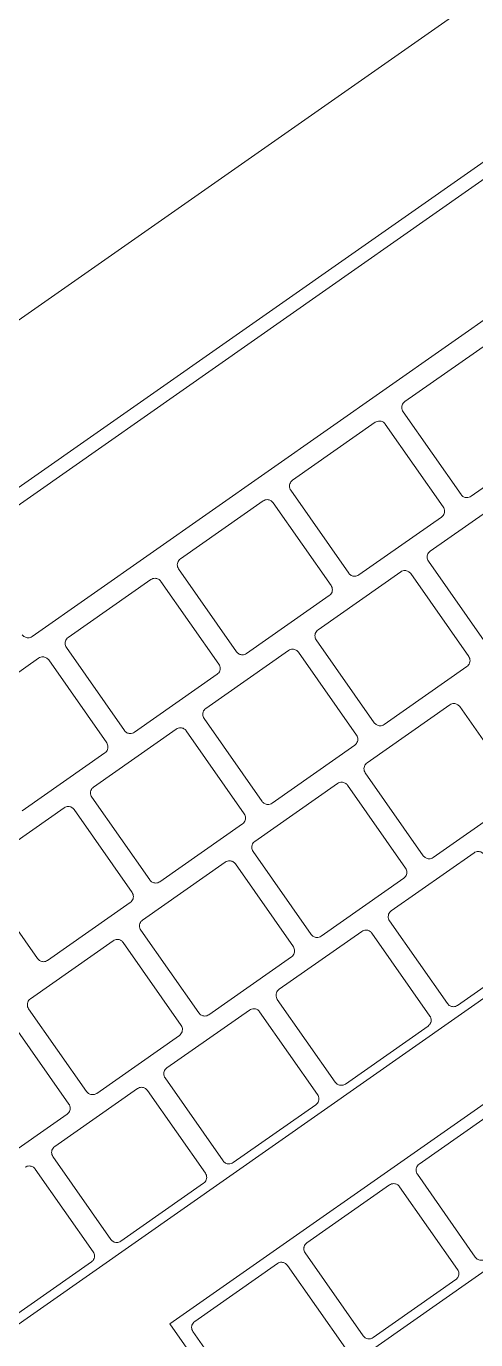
# Model space of a CAD drawing. Header units: inches. Extents: x 1 to 4637, y -664 to 702.
# Drawn here: x 1979.91 to 1982.36, y 583.51 to 590.68 of the extents above; entities that cross this region are included whole.
import ezdxf

# ---------------------------------------------------------------- set-up
doc = ezdxf.new("R2010")
doc.units = ezdxf.units.IN
doc.header["$MEASUREMENT"] = 0
doc.layers.add('I-FURN', color=30, linetype='Continuous', lineweight=9)

# ---------------------------------------------------------------- blocks, each defined once
blk = doc.blocks.new('Desk - Group 3 - No Side Chairs-2416200-New Construction - Tel_Data_Elec Plan')
at = {"layer": 'I-FURN'}
for p, q in [((22.6788, 14.6732), (25.162, 16.4119)), ((25.162, 16.4119), (25.5911, 15.7992)), ((17.9286, 9.8571), (27.1521, 16.3155)), ((25.149, 16.2933), (25.4656, 15.8411)), ((24.9496, 15.4798), (24.633, 15.932)), ((24.0299, 15.5578), (24.4814, 15.8739)), ((24.5362, 15.8643), (24.8529, 15.4121)), ((25.5911, 15.7992), (23.1078, 14.0604)), ((25.456, 15.7863), (25.0045, 15.4701)), ((26.0199, 15.4613), (26.4714, 15.7774)), ((24.3369, 15.0507), (24.0202, 15.503)), ((23.9235, 15.4352), (24.2401, 14.983)), ((24.8432, 15.3572), (24.3917, 15.0411)), ((25.4072, 15.0322), (25.8587, 15.3484)), ((25.9135, 15.3387), (26.2302, 14.8865)), ((26.3269, 14.9543), (26.0103, 15.4065)), ((24.2305, 14.9282), (23.779, 14.612)), ((24.7944, 14.6032), (25.2459, 14.9193)), ((25.3008, 14.9097), (25.6174, 14.4575)), ((25.7142, 14.5252), (25.3975, 14.9774)), ((26.1525, 14.6543), (26.604, 14.9704)), ((26.2205, 14.8317), (25.769, 14.5155)), ((26.4594, 14.1472), (26.1428, 14.5995)), ((24.1817, 14.1741), (24.6332, 14.4903)), ((24.688, 14.4806), (25.0047, 14.0284)), ((25.1014, 14.0962), (24.7848, 14.5484)), ((25.5397, 14.2252), (25.9912, 14.5414)), ((26.046, 14.5317), (26.3627, 14.0795)), ((25.6077, 14.4026), (25.1562, 14.0865)), ((25.8467, 13.7182), (25.53, 14.1704)), ((23.5689, 13.7451), (24.0204, 14.0612)), ((24.0753, 14.0516), (24.3919, 13.5994)), ((24.4887, 13.6671), (24.172, 14.1193)), ((24.927, 13.7962), (25.3785, 14.1123)), ((25.4333, 14.1027), (25.7499, 13.6504)), ((26.353, 14.0247), (25.9015, 13.7085)), ((24.995, 13.9736), (24.5435, 13.6574)), ((25.8075, 13.4996), (26.259, 13.8157)), ((26.3138, 13.806), (26.6305, 13.3538)), ((25.2339, 13.2891), (24.9173, 13.7413)), ((24.3142, 13.3671), (24.7657, 13.6833)), ((24.8205, 13.6736), (25.1372, 13.2214)), ((25.7403, 13.5956), (25.2888, 13.2795)), ((24.3822, 13.5445), (23.9307, 13.2284)), ((26.1145, 12.9925), (25.7978, 13.4447)), ((25.1948, 13.0705), (25.6463, 13.3867)), ((25.7011, 13.377), (26.0177, 12.9248)), ((24.6212, 12.8601), (24.3045, 13.3123)), ((26.6208, 13.299), (26.1693, 12.9829)), ((29.2973, 13.2517), (20.0738, 6.7933)), ((23.7015, 12.9381), (24.153, 13.2542)), ((24.2078, 13.2445), (24.5244, 12.7923)), ((25.1275, 13.1666), (24.676, 12.8504)), ((25.5017, 12.5635), (25.1851, 13.0157)), ((25.9463, 12.6836), (26.3978, 12.9997)), ((24.582, 12.6415), (25.0335, 12.9576)), ((25.0883, 12.9479), (25.405, 12.4957)), ((15.2461, 2.4997), (30.0812, 12.8874)), ((24.0084, 12.431), (23.6918, 12.8832)), ((26.0081, 12.87), (25.5566, 12.5538)), ((24.5148, 12.7375), (24.0633, 12.4214)), ((26.2533, 12.1765), (25.9366, 12.6288)), ((24.889, 12.1344), (24.5723, 12.5866)), ((25.3336, 12.2545), (25.7851, 12.5707)), ((25.8399, 12.561), (26.1565, 12.1088)), ((23.9693, 12.2124), (24.4208, 12.5286)), ((24.4756, 12.5189), (24.7922, 12.0667)), ((26.7596, 12.483), (26.3081, 12.1669)), ((25.3953, 12.4409), (24.9438, 12.1248)), ((25.6405, 11.7475), (25.3239, 12.1997)), ((24.2762, 11.7054), (23.9596, 12.1576)), ((24.7208, 11.8255), (25.1723, 12.1416)), ((25.2271, 12.132), (25.5438, 11.6797)), ((23.2794, 9.903), (26.3431, 12.0482)), ((23.8628, 12.0898), (24.1795, 11.6376)), ((26.1469, 12.054), (25.6954, 11.7378)), ((24.7826, 12.0118), (24.3311, 11.6957)), ((25.0278, 11.3184), (24.7111, 11.7706)), ((24.1081, 11.3964), (24.5596, 11.7126)), ((24.6144, 11.7029), (24.931, 11.2507)), ((25.5341, 11.6249), (25.0826, 11.3088)), ((24.1698, 11.5828), (23.7183, 11.2667)), ((26.7049, 11.5315), (23.6412, 9.3863)), ((24.415, 10.8894), (24.0984, 11.3416)), ((23.4953, 10.9674), (23.9468, 11.2835)), ((24.0016, 11.2738), (24.3183, 10.8216)), ((24.9214, 11.1959), (24.4699, 10.8797)), ((24.3086, 10.7668), (23.8571, 10.4507))]:
    blk.add_line(p, q, dxfattribs=at)
for points in [[(24.4814, 15.8739), (24.4843, 15.876), (24.4906, 15.8792), (24.5009, 15.8814), (24.5114, 15.8808), (24.5212, 15.8776), (24.5297, 15.872), (24.5343, 15.867), (24.5362, 15.8643)], [(24.0202, 15.503), (24.0183, 15.5057), (24.0152, 15.5117), (24.0129, 15.5217), (24.0132, 15.532), (24.0162, 15.542), (24.0218, 15.551), (24.027, 15.5558), (24.0299, 15.5578)], [(23.8687, 15.4449), (23.8715, 15.4469), (23.8778, 15.4501), (23.8882, 15.4523), (23.8986, 15.4518), (23.9084, 15.4485), (23.917, 15.443), (23.9216, 15.438), (23.9235, 15.4352)], [(26.0103, 15.4065), (26.0079, 15.4098), (26.0043, 15.4172), (26.0025, 15.4295), (26.0046, 15.4418), (26.0104, 15.453), (26.0165, 15.4589), (26.0199, 15.4613)], [(25.3975, 14.9774), (25.3952, 14.9807), (25.3916, 14.9881), (25.3898, 15.0004), (25.3918, 15.0128), (25.3977, 15.0239), (25.4038, 15.0298), (25.4072, 15.0322)], [(26.2302, 14.8865), (26.2325, 14.8832), (26.2361, 14.8758), (26.2379, 14.8635), (26.2358, 14.8511), (26.23, 14.84), (26.2239, 14.8341), (26.2205, 14.8317)], [(26.1428, 14.5995), (26.1405, 14.6028), (26.1368, 14.6102), (26.135, 14.6225), (26.1371, 14.6349), (26.143, 14.646), (26.149, 14.6519), (26.1525, 14.6543)], [(24.7848, 14.5484), (24.7824, 14.5517), (24.7788, 14.5591), (24.777, 14.5714), (24.7791, 14.5837), (24.7849, 14.5949), (24.791, 14.6008), (24.7944, 14.6032)], [(25.6174, 14.4575), (25.6197, 14.4541), (25.6234, 14.4467), (25.6252, 14.4344), (25.6231, 14.4221), (25.6172, 14.4109), (25.6112, 14.405), (25.6077, 14.4026)], [(25.53, 14.1704), (25.5277, 14.1737), (25.5241, 14.1812), (25.5223, 14.1935), (25.5244, 14.2058), (25.5302, 14.217), (25.5363, 14.2228), (25.5397, 14.2252)], [(24.172, 14.1193), (24.1697, 14.1226), (24.1661, 14.13), (24.1643, 14.1423), (24.1663, 14.1546), (24.1722, 14.1658), (24.1783, 14.1717), (24.1817, 14.1741)], [(26.3627, 14.0795), (26.365, 14.0762), (26.3687, 14.0687), (26.3704, 14.0564), (26.3683, 14.044), (26.3625, 14.0329), (26.3564, 14.0271), (26.353, 14.0247)], [(25.0047, 14.0284), (25.007, 14.0251), (25.0106, 14.0177), (25.0124, 14.0054), (25.0103, 13.993), (25.0045, 13.9819), (24.9984, 13.976), (24.995, 13.9736)], [(24.9173, 13.7413), (24.915, 13.7447), (24.9113, 13.7521), (24.9095, 13.7644), (24.9116, 13.7768), (24.9175, 13.7879), (24.9235, 13.7938), (24.927, 13.7962)], [(25.7499, 13.6504), (25.7523, 13.6471), (25.7559, 13.6396), (25.7577, 13.6273), (25.7556, 13.615), (25.7497, 13.6039), (25.7437, 13.598), (25.7403, 13.5956)], [(24.3919, 13.5994), (24.3942, 13.596), (24.3979, 13.5886), (24.3997, 13.5763), (24.3976, 13.564), (24.3917, 13.5528), (24.3857, 13.5469), (24.3822, 13.5445)], [(25.7978, 13.4447), (25.7955, 13.4481), (25.7919, 13.4555), (25.7901, 13.4679), (25.7922, 13.4802), (25.7981, 13.4913), (25.8041, 13.4972), (25.8075, 13.4996)], [(24.3045, 13.3123), (24.3022, 13.3156), (24.2986, 13.3231), (24.2968, 13.3354), (24.2989, 13.3477), (24.3047, 13.3589), (24.3108, 13.3647), (24.3142, 13.3671)], [(25.1372, 13.2214), (25.1395, 13.218), (25.1432, 13.2106), (25.1449, 13.1983), (25.1428, 13.1859), (25.137, 13.1748), (25.1309, 13.1689), (25.1275, 13.1666)], [(25.1851, 13.0157), (25.1827, 13.019), (25.1791, 13.0265), (25.1773, 13.0388), (25.1795, 13.0512), (25.1853, 13.0623), (25.1914, 13.0681), (25.1948, 13.0705)], [(26.0177, 12.9248), (26.0201, 12.9214), (26.0237, 12.914), (26.0255, 12.9016), (26.0234, 12.8893), (26.0175, 12.8782), (26.0115, 12.8723), (26.0081, 12.87)], [(24.5244, 12.7923), (24.5268, 12.789), (24.5304, 12.7815), (24.5322, 12.7692), (24.5301, 12.7569), (24.5242, 12.7457), (24.5182, 12.7399), (24.5148, 12.7375)], [(24.5723, 12.5866), (24.57, 12.59), (24.5663, 12.5974), (24.5646, 12.6098), (24.5667, 12.6221), (24.5726, 12.6332), (24.5786, 12.6391), (24.582, 12.6415)], [(25.9366, 12.6288), (25.9343, 12.6321), (25.9306, 12.6396), (25.9289, 12.652), (25.931, 12.6643), (25.9369, 12.6754), (25.9429, 12.6812), (25.9463, 12.6836)], [(25.405, 12.4957), (25.4073, 12.4924), (25.411, 12.4849), (25.4127, 12.4725), (25.4106, 12.4602), (25.4047, 12.4491), (25.3987, 12.4433), (25.3953, 12.4409)], [(23.9596, 12.1576), (23.9572, 12.1609), (23.9536, 12.1684), (23.9518, 12.1807), (23.954, 12.1931), (23.9598, 12.2042), (23.9659, 12.21), (23.9693, 12.2124)], [(25.3239, 12.1997), (25.3215, 12.2031), (25.3179, 12.2105), (25.3161, 12.2229), (25.3183, 12.2352), (25.3242, 12.2463), (25.3302, 12.2522), (25.3336, 12.2545)], [(24.7922, 12.0667), (24.7946, 12.0633), (24.7982, 12.0559), (24.8, 12.0435), (24.7979, 12.0312), (24.792, 12.0201), (24.786, 12.0142), (24.7826, 12.0118)], [(26.1565, 12.1088), (26.1589, 12.1054), (26.1626, 12.0979), (26.1643, 12.0856), (26.1621, 12.0732), (26.1563, 12.0622), (26.1503, 12.0563), (26.1469, 12.054)], [(24.7111, 11.7706), (24.7088, 11.774), (24.7051, 11.7815), (24.7034, 11.7939), (24.7055, 11.8062), (24.7114, 11.8173), (24.7174, 11.8231), (24.7208, 11.8255)], [(24.1795, 11.6376), (24.1818, 11.6343), (24.1855, 11.6268), (24.1872, 11.6144), (24.1851, 11.6021), (24.1792, 11.591), (24.1732, 11.5852), (24.1698, 11.5828)], [(25.5438, 11.6797), (25.5461, 11.6764), (25.5498, 11.6689), (25.5516, 11.6565), (25.5494, 11.6442), (25.5435, 11.6331), (25.5375, 11.6273), (25.5341, 11.6249)], [(24.0984, 11.3416), (24.096, 11.345), (24.0924, 11.3524), (24.0906, 11.3648), (24.0928, 11.3771), (24.0986, 11.3882), (24.1047, 11.394), (24.1081, 11.3964)], [(24.931, 11.2507), (24.9334, 11.2473), (24.937, 11.2398), (24.9388, 11.2275), (24.9366, 11.2151), (24.9308, 11.204), (24.9248, 11.1982), (24.9214, 11.1959)], [(24.3183, 10.8216), (24.3206, 10.8183), (24.3243, 10.8108), (24.326, 10.7984), (24.3239, 10.7861), (24.318, 10.775), (24.312, 10.7692), (24.3086, 10.7668)]]:
    blk.add_open_spline(points, degree=3, dxfattribs=at)
for points, knots in [([(25.4656, 15.8411), (25.4679, 15.8378), (25.4716, 15.8304), (25.4731, 15.8202), (25.4724, 15.812), (25.4704, 15.804), (25.4655, 15.7946), (25.4594, 15.7887), (25.456, 15.7863)], [0, 0, 0, 0, 0.2, 0.4, 0.5, 0.6, 0.8, 1, 1, 1, 1]), ([(24.8529, 15.4121), (24.8552, 15.4087), (24.8588, 15.4014), (24.8603, 15.3912), (24.8596, 15.383), (24.8576, 15.3749), (24.8528, 15.3656), (24.8467, 15.3596), (24.8432, 15.3572)], [0, 0, 0, 0, 0.2, 0.4, 0.5, 0.6, 0.8, 1, 1, 1, 1]), ([(25.0045, 15.4701), (25.001, 15.4677), (24.9934, 15.464), (24.9819, 15.4625), (24.9716, 15.464), (24.9601, 15.4686), (24.9531, 15.4748), (24.9496, 15.4798)], [0, 0, 0, 0, 0.2, 0.4, 0.55, 0.7, 1, 1, 1, 1]), ([(25.8587, 15.3484), (25.8621, 15.3508), (25.8697, 15.3545), (25.8812, 15.356), (25.8915, 15.3545), (25.903, 15.35), (25.91, 15.3437), (25.9135, 15.3387)], [0, 0, 0, 0, 0.2, 0.4, 0.55, 0.7, 1, 1, 1, 1]), ([(24.2401, 14.983), (24.2424, 14.9797), (24.2461, 14.9723), (24.2476, 14.9621), (24.2469, 14.9539), (24.2449, 14.9459), (24.24, 14.9365), (24.2339, 14.9306), (24.2305, 14.9282)], [0, 0, 0, 0, 0.2, 0.4, 0.5, 0.6, 0.8, 1, 1, 1, 1]), ([(24.3917, 15.0411), (24.3883, 15.0387), (24.3806, 15.035), (24.3691, 15.0334), (24.3588, 15.035), (24.3474, 15.0395), (24.3404, 15.0458), (24.3369, 15.0507)], [0, 0, 0, 0, 0.2, 0.4, 0.55, 0.7, 1, 1, 1, 1]), ([(25.2459, 14.9193), (25.2494, 14.9217), (25.257, 14.9254), (25.2685, 14.927), (25.2787, 14.9255), (25.2902, 14.9209), (25.2973, 14.9147), (25.3008, 14.9097)], [0, 0, 0, 0, 0.2, 0.4, 0.55, 0.7, 1, 1, 1, 1]), ([(26.3817, 14.9446), (26.3783, 14.9422), (26.3707, 14.9385), (26.3593, 14.937), (26.349, 14.9384), (26.3375, 14.943), (26.3304, 14.9493), (26.3269, 14.9543)], [0, 0, 0, 0, 0.2, 0.4, 0.55, 0.7, 1, 1, 1, 1]), ([(24.6332, 14.4903), (24.6366, 14.4927), (24.6442, 14.4964), (24.6557, 14.4979), (24.666, 14.4964), (24.6775, 14.4919), (24.6845, 14.4856), (24.688, 14.4806)], [0, 0, 0, 0, 0.2, 0.4, 0.55, 0.7, 1, 1, 1, 1]), ([(25.769, 14.5155), (25.7656, 14.5131), (25.758, 14.5095), (25.7465, 14.5079), (25.7363, 14.5094), (25.7247, 14.5139), (25.7177, 14.5202), (25.7142, 14.5252)], [0, 0, 0, 0, 0.2, 0.4, 0.55, 0.7, 1, 1, 1, 1]), ([(25.9912, 14.5414), (25.9946, 14.5438), (26.0022, 14.5474), (26.0136, 14.549), (26.0239, 14.5475), (26.0355, 14.543), (26.0425, 14.5367), (26.046, 14.5317)], [0, 0, 0, 0, 0.2, 0.4, 0.55, 0.7, 1, 1, 1, 1]), ([(24.0204, 14.0612), (24.0239, 14.0636), (24.0315, 14.0673), (24.043, 14.0689), (24.0532, 14.0674), (24.0647, 14.0628), (24.0718, 14.0566), (24.0753, 14.0516)], [0, 0, 0, 0, 0.2, 0.4, 0.55, 0.7, 1, 1, 1, 1]), ([(25.1562, 14.0865), (25.1528, 14.0841), (25.1452, 14.0804), (25.1338, 14.0789), (25.1235, 14.0803), (25.112, 14.0849), (25.1049, 14.0911), (25.1014, 14.0962)], [0, 0, 0, 0, 0.2, 0.4, 0.55, 0.7, 1, 1, 1, 1]), ([(25.3785, 14.1123), (25.3819, 14.1147), (25.3895, 14.1184), (25.4009, 14.1199), (25.4112, 14.1185), (25.4227, 14.1139), (25.4298, 14.1077), (25.4333, 14.1027)], [0, 0, 0, 0, 0.2, 0.4, 0.55, 0.7, 1, 1, 1, 1]), ([(26.259, 13.8157), (26.2624, 13.8181), (26.27, 13.8218), (26.2814, 13.8233), (26.2917, 13.8219), (26.3032, 13.8174), (26.3103, 13.8111), (26.3138, 13.806)], [0, 0, 0, 0, 0.2, 0.4, 0.55, 0.7, 1, 1, 1, 1]), ([(24.7657, 13.6833), (24.7691, 13.6857), (24.7767, 13.6893), (24.7881, 13.6909), (24.7984, 13.6894), (24.81, 13.6849), (24.817, 13.6786), (24.8205, 13.6736)], [0, 0, 0, 0, 0.2, 0.4, 0.55, 0.7, 1, 1, 1, 1]), ([(25.9015, 13.7085), (25.8981, 13.7061), (25.8906, 13.7025), (25.8791, 13.7009), (25.8689, 13.7023), (25.8573, 13.7069), (25.8502, 13.7132), (25.8467, 13.7182)], [0, 0, 0, 0, 0.2, 0.4, 0.55, 0.7, 1, 1, 1, 1]), ([(24.5435, 13.6574), (24.5401, 13.655), (24.5325, 13.6514), (24.521, 13.6498), (24.5108, 13.6513), (24.4992, 13.6558), (24.4922, 13.6621), (24.4887, 13.6671)], [0, 0, 0, 0, 0.2, 0.4, 0.55, 0.7, 1, 1, 1, 1]), ([(25.6463, 13.3867), (25.6497, 13.389), (25.6572, 13.3927), (25.6686, 13.3943), (25.6789, 13.3928), (25.6905, 13.3883), (25.6976, 13.382), (25.7011, 13.377)], [0, 0, 0, 0, 0.2, 0.4, 0.55, 0.7, 1, 1, 1, 1]), ([(24.153, 13.2542), (24.1564, 13.2566), (24.164, 13.2603), (24.1754, 13.2618), (24.1857, 13.2604), (24.1972, 13.2558), (24.2043, 13.2496), (24.2078, 13.2445)], [0, 0, 0, 0, 0.2, 0.4, 0.55, 0.7, 1, 1, 1, 1]), ([(25.2888, 13.2795), (25.2854, 13.2771), (25.2778, 13.2734), (25.2664, 13.2718), (25.2561, 13.2733), (25.2445, 13.2778), (25.2375, 13.2841), (25.2339, 13.2891)], [0, 0, 0, 0, 0.2, 0.4, 0.55, 0.7, 1, 1, 1, 1]), ([(23.9307, 13.2284), (23.9273, 13.226), (23.9197, 13.2223), (23.9083, 13.2208), (23.898, 13.2222), (23.8865, 13.2268), (23.8794, 13.233), (23.8759, 13.2381)], [0, 0, 0, 0, 0.2, 0.4, 0.55, 0.7, 1, 1, 1, 1]), ([(26.1693, 12.9829), (26.1659, 12.9805), (26.1584, 12.9768), (26.1439, 12.9748), (26.1275, 12.9791), (26.118, 12.9875), (26.1145, 12.9925)], [0, 0, 0, 0, 0.2, 0.4, 0.7, 1, 1, 1, 1]), ([(25.0335, 12.9576), (25.0369, 12.96), (25.0445, 12.9637), (25.0559, 12.9652), (25.0662, 12.9638), (25.0777, 12.9593), (25.0848, 12.953), (25.0883, 12.9479)], [0, 0, 0, 0, 0.2, 0.4, 0.55, 0.7, 1, 1, 1, 1]), ([(24.676, 12.8504), (24.6726, 12.848), (24.6651, 12.8444), (24.6536, 12.8428), (24.6433, 12.8442), (24.6318, 12.8488), (24.6247, 12.8551), (24.6212, 12.8601)], [0, 0, 0, 0, 0.2, 0.4, 0.55, 0.7, 1, 1, 1, 1]), ([(25.5566, 12.5538), (25.5532, 12.5514), (25.5456, 12.5478), (25.5311, 12.5458), (25.5147, 12.55), (25.5053, 12.5584), (25.5017, 12.5635)], [0, 0, 0, 0, 0.2, 0.4, 0.7, 1, 1, 1, 1]), ([(25.7851, 12.5707), (25.7885, 12.573), (25.796, 12.5767), (25.8105, 12.5787), (25.8269, 12.5745), (25.8364, 12.5661), (25.8399, 12.561)], [0, 0, 0, 0, 0.2, 0.4, 0.7, 1, 1, 1, 1]), ([(24.4208, 12.5286), (24.4242, 12.5309), (24.4317, 12.5346), (24.4431, 12.5362), (24.4534, 12.5347), (24.465, 12.5302), (24.4721, 12.5239), (24.4756, 12.5189)], [0, 0, 0, 0, 0.2, 0.4, 0.55, 0.7, 1, 1, 1, 1]), ([(24.0633, 12.4214), (24.0599, 12.419), (24.0523, 12.4153), (24.0409, 12.4137), (24.0306, 12.4152), (24.019, 12.4197), (24.012, 12.426), (24.0084, 12.431)], [0, 0, 0, 0, 0.2, 0.4, 0.55, 0.7, 1, 1, 1, 1]), ([(24.9438, 12.1248), (24.9404, 12.1224), (24.9329, 12.1187), (24.9184, 12.1167), (24.902, 12.121), (24.8925, 12.1294), (24.889, 12.1344)], [0, 0, 0, 0, 0.2, 0.4, 0.7, 1, 1, 1, 1]), ([(25.1723, 12.1416), (25.1757, 12.144), (25.1832, 12.1477), (25.1977, 12.1497), (25.2141, 12.1454), (25.2236, 12.137), (25.2271, 12.132)], [0, 0, 0, 0, 0.2, 0.4, 0.7, 1, 1, 1, 1]), ([(26.3081, 12.1669), (26.3047, 12.1645), (26.2972, 12.1608), (26.2827, 12.1588), (26.2663, 12.1631), (26.2568, 12.1715), (26.2533, 12.1765)], [0, 0, 0, 0, 0.2, 0.4, 0.7, 1, 1, 1, 1]), ([(26.3431, 12.0482), (26.3465, 12.0506), (26.354, 12.0543), (26.3685, 12.0563), (26.3849, 12.0521), (26.3944, 12.0436), (26.398, 12.0386)], [0, 0, 0, 0, 0.2, 0.4, 0.7, 1, 1, 1, 1]), ([(24.3311, 11.6957), (24.3277, 11.6933), (24.3201, 11.6897), (24.3056, 11.6876), (24.2892, 11.6919), (24.2798, 11.7003), (24.2762, 11.7054)], [0, 0, 0, 0, 0.2, 0.4, 0.7, 1, 1, 1, 1]), ([(24.5596, 11.7126), (24.563, 11.7149), (24.5705, 11.7186), (24.585, 11.7206), (24.6014, 11.7164), (24.6109, 11.7079), (24.6144, 11.7029)], [0, 0, 0, 0, 0.2, 0.4, 0.7, 1, 1, 1, 1]), ([(25.6954, 11.7378), (25.692, 11.7355), (25.6845, 11.7318), (25.67, 11.7298), (25.6536, 11.734), (25.6441, 11.7424), (25.6405, 11.7475)], [0, 0, 0, 0, 0.2, 0.4, 0.7, 1, 1, 1, 1]), ([(23.9468, 11.2835), (23.9502, 11.2859), (23.9577, 11.2896), (23.9722, 11.2916), (23.9886, 11.2873), (23.9981, 11.2789), (24.0016, 11.2738)], [0, 0, 0, 0, 0.2, 0.4, 0.7, 1, 1, 1, 1]), ([(25.0826, 11.3088), (25.0792, 11.3064), (25.0717, 11.3027), (25.0572, 11.3007), (25.0408, 11.305), (25.0313, 11.3134), (25.0278, 11.3184)], [0, 0, 0, 0, 0.2, 0.4, 0.7, 1, 1, 1, 1]), ([(24.4699, 10.8797), (24.4665, 10.8773), (24.459, 10.8737), (24.4445, 10.8717), (24.4281, 10.8759), (24.4186, 10.8843), (24.415, 10.8894)], [0, 0, 0, 0, 0.2, 0.4, 0.7, 1, 1, 1, 1])]:
    blk.add_open_spline(points, degree=3, knots=knots, dxfattribs=at)

msp = doc.modelspace()

# ---------------------------------------------------------------- block references
at = {"layer": 'I-FURN', "rotation": 180}
msp.add_blockref('Desk - Group 3 - No Side Chairs-2416200-New Construction - Tel_Data_Elec Plan', (2006.2856, 599.3971), dxfattribs=at)

doc.saveas('drawing.dxf')
